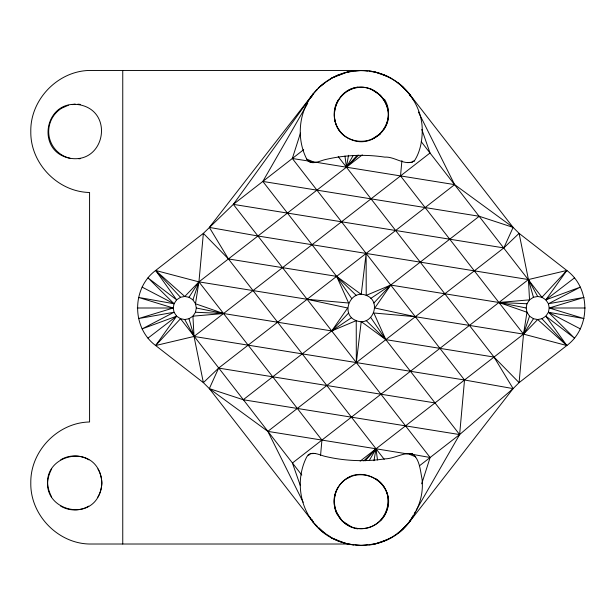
<?xml version="1.0" encoding="UTF-8"?>
<svg xmlns="http://www.w3.org/2000/svg" width="616" height="616" viewBox="0 0 616 616"><rect width="100%" height="100%" fill="white"/><g stroke="black" fill="none" stroke-linecap="round" stroke-linejoin="round"><path stroke-width="0.92" d="M320.559 455.409L321.929 440.086L198.937 281.874L155.64 270.47C131.616 288.265 131.616 327.735 155.64 345.53L203.372 382.644L209.34 388.604L312.974 521.921C335.52 552.952 386.948 553.037 409.478 521.921L513.12 388.604L519.088 382.644L566.82 345.53C590.844 327.735 590.844 288.265 566.82 270.47L519.088 233.356L513.12 227.396L409.478 94.086C398.113 79.364 379.833 70.409 361.23 70.455L89.12 70.455C57.396 71.256 30.061 99.977 30.8 131.693C30.3 163.409 57.85 191.923 89.574 192.485L89.574 421.983C57.85 422.545 30.3 451.058 30.8 482.775C30.061 514.491 57.396 543.212 89.12 544.013L347.616 544.013L353.06 544.621M401.902 160.599L400.523 175.914L523.523 334.126L566.82 345.53L545.853 316.162L548.417 312.25L549.226 308L548.417 303.757L545.853 299.846L541.941 297.274L421.236 141.68M416.17 510.271L459.628 434.573L385.832 339.647L361.23 321.575L356.333 362.578L356.233 320.62C339.886 314.614 350.319 288.627 366.227 295.38C382.575 301.393 372.141 327.381 356.233 320.62L331.731 330.938L223.531 313.521L195.495 303.757L192.924 299.846L189.012 297.274L184.769 296.465L180.519 297.274L176.607 299.846L174.043 303.757L173.227 308L174.043 312.25L176.607 316.162L180.519 318.726L184.769 319.542L189.012 318.726L192.924 316.162L195.495 312.25L196.304 308L195.495 303.757L198.937 281.874L203.372 233.356L233.333 204.366L303.673 149.68M367.583 71.171C347.016 68.114 325.602 77.801 312.974 94.086L209.34 227.396L257.935 236.005L528.428 279.556L566.82 270.47L541.941 297.274L537.691 296.465L533.441 297.274L529.529 299.846L526.965 303.757L526.156 308L526.965 312.25L523.523 334.126L519.088 382.644L494.024 357.064L338.23 156.664M318.68 88.227L318.765 87.641L325.217 82.552L318.765 87.641L319.458 87.433M314.653 162.023L346.431 167.206L348.51 155.278M373.95 460.73L376.03 448.795L407.8 453.977M419.542 465.735L459.628 434.573L513.12 388.604L464.526 379.995L292.33 158.497L300.469 133.095M312.397 95.903L312.974 94.086L233.333 204.366L430.13 457.503L421.698 483.814M192.924 299.846L198.937 281.874L362.308 154.862M360.144 461.145L523.523 334.126L529.529 316.162L526.965 312.25L498.929 302.487L390.729 285.069L366.227 295.38L366.127 253.422L361.23 294.425L336.629 276.361L262.832 181.435L307.723 103.234M338.4 75.252L346.077 72.365L353.684 70.925L354.138 71.256M209.34 388.604L218.634 368.091L454.623 184.623L513.12 227.396L503.826 247.909L267.837 431.377L209.34 388.604L243.235 399.738L459.628 434.573L464.526 379.995L194.032 336.452L155.64 345.53L176.607 316.162L142.104 328.898L174.043 312.25L138.454 318.588L173.227 308L138.454 297.413L174.043 303.757L148.009 277.901L176.607 299.846L155.64 270.47L203.372 233.356L228.436 258.943L384.23 459.343M357.996 87.118C330.877 90.367 325.248 130.045 351.236 139.67C375.321 149.78 397.928 120.898 384.476 99.23M383.953 129.283C400.331 105.836 369.816 75.321 346.369 91.707M344.075 480.365C334.365 488.457 331.393 502.856 336.983 514.168M338.507 486.725C327.265 502.802 338.892 526.495 357.996 528.882M338.507 99.569C331.57 110.002 333.133 124.825 342.034 133.626C355.802 146.824 379.371 142.388 386.463 124.417C393.231 107.446 379.787 86.864 361.222 87.279C337.63 87.572 325.425 116.709 342.026 133.626M368.768 545.075C400.369 541.526 425.556 510.803 422.052 479.055C420.251 470.562 419.827 459.259 412.281 453.699C403.041 452.283 394.178 458.774 384.831 458.874C365.327 461.831 345.306 461.061 326.087 456.61C320.205 455.57 310.98 449.595 306.737 456.903C296.188 477.469 298.706 503.734 312.974 521.921L312.343 520.104M311.065 97.413L312.974 94.086M409.478 521.921L413.305 515.261M414.26 513.598L415.215 511.935M418.426 112.02L454.623 184.623L346.431 167.206L353.107 155.632M369.346 460.375L376.03 448.795L267.837 431.377L303.18 502.271M189.012 297.274L198.937 281.874L307.13 299.291L347.655 308L331.731 330.938L243.235 399.738M513.12 227.396L479.225 216.27L390.729 285.069L374.805 308L415.33 316.709L523.523 334.126L533.441 318.726L537.691 319.542L541.941 318.726L545.853 316.162L574.451 338.099L548.417 312.25L584.007 318.588L549.226 308L584.007 297.413L548.417 303.757L580.357 287.102L545.853 299.846L566.82 270.47M342.034 482.382C328.736 495.48 333.549 520.397 351.236 526.819C364.788 532.27 381.265 525.186 386.471 511.573C397.813 485.277 361.692 461.461 342.034 482.382C357.034 467.328 384.076 475.891 387.918 496.635C389.489 505.312 386.586 514.483 380.426 520.774M413.259 516.454L408.908 522.638L399.93 531.723M317.402 89.513C299.122 107.061 295.287 136.783 306.737 159.105C310.98 166.405 320.205 160.437 326.087 159.39C345.306 154.939 365.327 154.169 384.831 157.134C394.494 156.279 405.467 166.543 414.337 160.953C420.412 151.613 422.368 140.017 422.245 129.006C421.529 99.946 397.474 74.351 368.768 70.925M51.698 468.784C30.346 509.702 98.498 529.036 101.917 483.044C98.853 437.029 30.554 455.848 51.59 496.927M97.844 497.104C103.041 488.65 103.088 477.446 97.952 468.961M344.96 156.01L346.431 167.206L357.234 155.201M365.226 460.799L376.03 448.795L377.5 459.99M155.64 345.53L180.519 318.726L301.809 475.075M348.61 312.997L331.731 330.938L351.628 317.602M373.85 303.003L390.729 285.069L370.824 298.406M198.937 281.874L184.769 296.465L155.64 270.47L180.519 297.274M523.523 334.126L537.691 319.542L566.82 345.53L541.941 318.726M346.431 167.206L358.666 155.117M379.063 134.966L380.418 133.626L371.217 139.67M363.794 460.883L376.03 448.795M397.697 533.464L403.696 528.359M435.027 402.926L218.634 368.091L203.372 382.644L194.032 336.452L430.022 152.984L421.806 129.422M233.333 204.366L503.826 247.909L519.088 233.356L528.428 279.556L292.431 463.016L300.339 485.67M148.009 338.099L176.607 316.162M545.853 299.846L574.451 277.901M60.784 459.759C69.269 454.623 80.48 454.662 88.927 459.867M88.75 506.121C80.265 511.257 69.061 511.218 60.607 506.021M326.018 82.043L330.807 78.963M346.369 478.855L351.236 476.337M338.592 74.806L331.423 78.224L345.792 72.642M383.868 541.195L391.029 537.776M388.095 539.323L374.844 544.013L370.301 544.521M412.651 161.346L414.337 160.953M308.115 455.055L309.802 454.662M68.338 105.251L61.569 108.27A27.42 27.42 0 0 0 69.931 158.243C104.897 164.287 114.584 111.434 79.61 104.812C44.637 98.768 34.95 151.621 69.931 158.243M72.134 104.62L75.144 104.119M347.616 71.995L352.275 71.464M355.024 71.156L361.23 70.455M367.583 544.829L361.23 545.545L354.878 544.829M196.304 308L223.531 313.521L192.924 316.162L194.032 336.452L184.769 319.542M526.156 308L498.929 302.487L529.529 299.846L528.428 279.556L537.691 296.465M407.6 162.509L412.281 162.301M310.171 453.707L314.853 453.499M137.26 308L173.227 308M549.226 308L585.2 308M310.171 162.293L314.853 162.501L306.737 159.105M498.929 302.487L526.965 303.757M195.495 312.25L223.531 313.521M415.715 456.895L407.6 453.499L412.281 453.699M307.13 299.291L348.61 303.003L336.629 276.361L228.436 258.943L209.34 227.396M415.33 316.709L373.85 312.997L385.832 339.647L494.024 357.064L513.12 388.604M356.287 528.274C385.108 533.14 400.1 494.733 376.083 478.855M370.301 71.479L374.844 71.995L388.095 76.684M292.33 158.497L309.979 161.261M430.13 457.503L407.6 453.499M262.832 181.435L479.225 216.27M353.684 545.075L346.077 543.635L331.423 537.783L338.592 541.195L345.792 543.366M308.115 160.953L314.853 162.501M319.458 528.567L318.68 527.773M383.868 74.806L391.029 78.224M548.417 312.25L580.357 328.898M142.104 287.102L174.043 303.757M326.018 533.964L330.807 537.037M371.217 89.181L380.418 95.234L383.953 99.569M529.529 316.162L533.441 318.726M351.236 526.819L342.034 520.774L335.99 511.573M397.697 82.544L403.696 87.641M356.233 295.38L336.629 276.361L351.628 298.406M366.227 320.62L385.832 339.647L370.824 317.602M317.402 526.488L313.552 522.638L309.201 516.454M399.93 84.276L408.908 93.37L413.259 99.546M410.333 95.796L409.478 94.086L410.117 95.896M311.696 519.357L312.974 521.921M338.4 540.748L338.592 541.195M528.428 279.556L533.441 297.274M189.012 318.726L194.032 336.452M122.753 70.455L122.753 544.013M80.627 158.566A27.42 27.42 0 0 1 78.84 158.805M77.832 104.158A27.42 27.42 0 0 1 80.519 104.458M319.073 528.174L325.217 533.448L322.53 531.723L319.073 528.174"/></g></svg>
